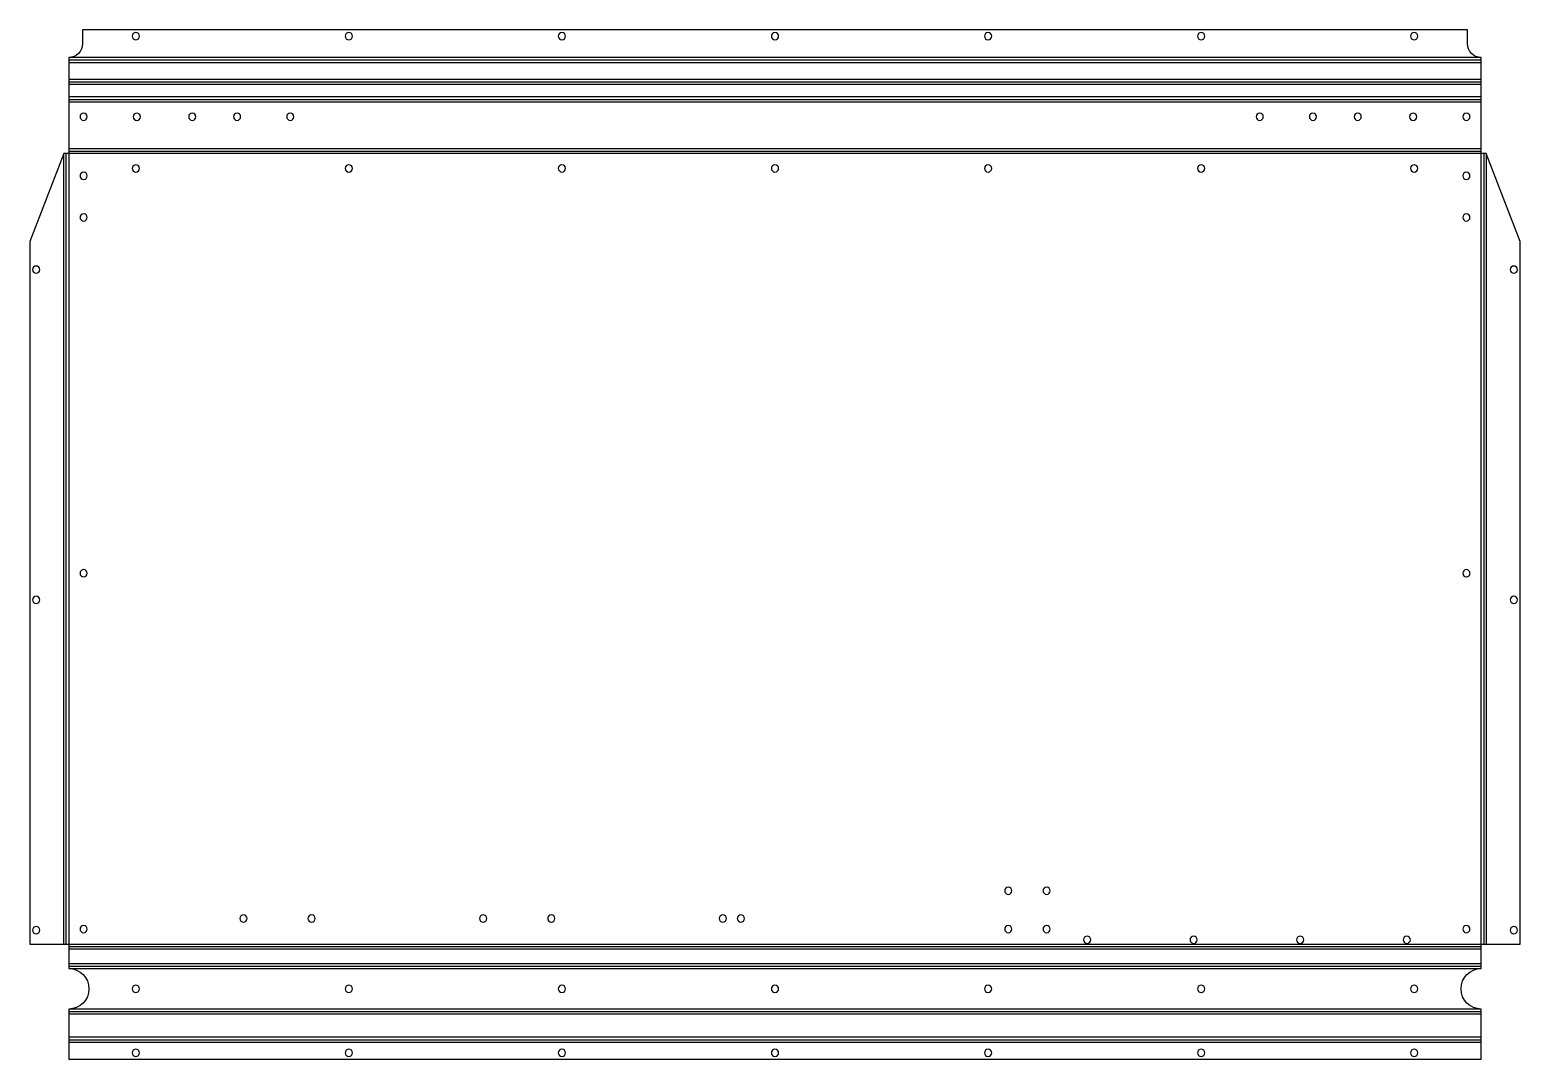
# Model space of a CAD drawing. Header units: millimetres. Extents: x -18 to 681, y 0 to 483.
import ezdxf

# ---------------------------------------------------------------- set-up
doc = ezdxf.new("R2010")
doc.units = ezdxf.units.MM

msp = doc.modelspace()

# ---------------------------------------------------------------- linework, layer by layer
at = {"layer": 'BEND'}
for p, q in [((0, 468.96), (663, 468.96)), ((0, 458.7), (663, 458.7)), ((0, 450.44), (663, 450.44)), ((-1.13, 54.05), (-1.13, 425.05)), ((0, 426.18), (663, 426.18)), ((664.13, 425.05), (664.13, 54.05)), ((0, 52.92), (663, 52.92)), ((0, 43.65), (663, 43.65)), ((0, 22.39), (663, 22.39)), ((0, 9.13), (663, 9.13))]:
    msp.add_line(p, q, dxfattribs=at)
at = {"layer": 'BEND_EXTENT'}
for p, q in [((663, 470.1), (0, 470.1)), ((0, 467.83), (663, 467.83)), ((663, 459.83), (0, 459.83)), ((0, 457.57), (663, 457.57)), ((663, 451.57), (0, 451.57)), ((0, 449.31), (663, 449.31)), ((663, 427.31), (0, 427.31)), ((-2.26, 54.05), (-2.26, 425.05)), ((665.26, 425.05), (665.26, 54.05)), ((0, 51.79), (663, 51.79)), ((663, 44.79), (0, 44.79)), ((0, 42.52), (663, 42.52)), ((663, 23.52), (0, 23.52)), ((0, 21.26), (663, 21.26)), ((663, 10.26), (0, 10.26)), ((0, 8), (663, 8))]:
    msp.add_line(p, q, dxfattribs=at)
msp.add_lwpolyline([(663, 54.05), (663, 425.05), (0, 425.05), (0, 54.05)], close=True, dxfattribs=at)
at = {"layer": 'INTERIOR_PROFILES', "extrusion": (0, 0, -1)}
for centre in [(-31.5, 480.1), (-131.5, 480.1), (-231.5, 480.1), (-331.5, 480.1), (-431.5, 480.1), (-531.5, 480.1), (-631.5, 480.1), (-7, 442.31), (-32, 442.31), (-58, 442.31), (-79, 442.31), (-104, 442.31), (-559, 442.31), (-584, 442.31), (-605, 442.31), (-631, 442.31), (-656, 442.31), (-31.5, 418.05), (-131.5, 418.05), (-231.5, 418.05), (-331.5, 418.05), (-431.5, 418.05), (-531.5, 418.05), (-631.5, 418.05), (-7, 414.55), (-656, 414.55), (-7, 395.05), (-656, 395.05), (15.26, 370.55), (-678.26, 370.55), (-7, 228.05), (-656, 228.05), (15.26, 215.55), (-678.26, 215.55), (-441, 79.05), (-459, 79.05), (-82, 66.05), (-114, 66.05), (-194.5, 66.05), (-226.5, 66.05), (-307, 66.05), (-315.5, 66.05), (15.26, 60.55), (-7, 61.05), (-441, 61.05), (-459, 61.05), (-478, 56.05), (-528, 56.05), (-578, 56.05), (-628, 56.05), (-656, 61.05), (-678.26, 60.55), (-31.5, 33.02), (-131.5, 33.02), (-231.5, 33.02), (-331.5, 33.02), (-431.5, 33.02), (-531.5, 33.02), (-631.5, 33.02), (-31.5, 3), (-131.5, 3), (-231.5, 3), (-331.5, 3), (-431.5, 3), (-531.5, 3), (-631.5, 3)]:
    msp.add_circle(centre, 1.7, dxfattribs=at)
at = {"layer": 'OUTER_PROFILES'}
msp.add_lwpolyline([(0, 42.52, -1), (0, 23.52), (0, 10.26), (0, 0), (663, 0), (663, 10.26), (663, 23.52, -1), (663, 42.52), (663, 44.79), (663, 51.79), (663, 54.05), (681.26, 54.05), (681.26, 383.71), (665.26, 425.05), (663, 425.05), (663, 427.31), (663, 449.31), (663, 457.57), (663, 467.83), (663, 470.1, -0.414214), (656.5, 476.6), (656.5, 483.1), (6.5, 483.1), (6.5, 476.6, -0.414214), (0, 470.1), (0, 467.83), (0, 457.57), (0, 449.31), (0, 427.31), (0, 425.05), (-2.26, 425.05), (-18.26, 383.71), (-18.26, 54.05), (0, 54.05), (0, 51.79), (0, 44.79)], format="xyb", close=True, dxfattribs=at)

doc.saveas('drawing.dxf')
